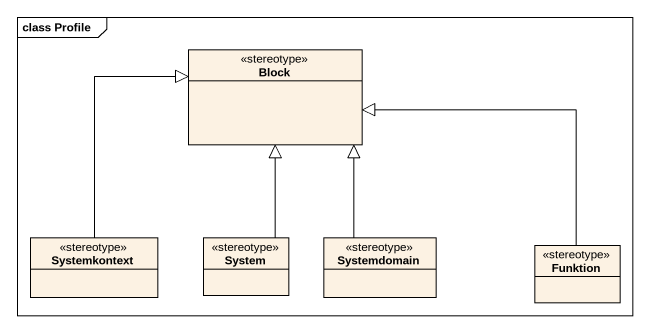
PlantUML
@startuml
mainframe class Profile
hide circle
hide empty members
class Block <<stereotype>>
class Systemkontext <<stereotype>>
class System <<stereotype>>
class Systemdomain <<stereotype>>
class Funktion <<stereotype>>
Systemkontext -up-|> Block
System -up-|> Block
Systemdomain -up-|> Block
Funktion -left-|> Block
@enduml
